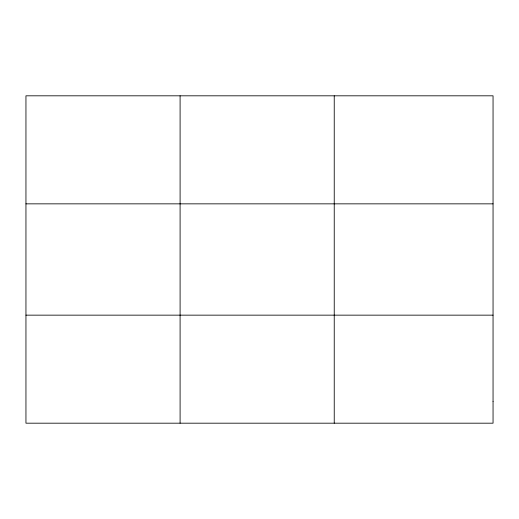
<?xml version="1.0" encoding="UTF-8"?>
<svg xmlns="http://www.w3.org/2000/svg" width="519" height="519" viewBox="0 0 519 519"><rect width="100%" height="100%" fill="white"/><g stroke="black" fill="none" stroke-linecap="round" stroke-linejoin="round"><path stroke-width="0.78" d="M180.093 423.186L180.093 95.814M334.236 423.186L334.236 95.814M25.95 203.85L493.05 203.85M25.95 315.15L493.05 315.15M493.05 401.576L493.05 423.186L25.95 423.186L25.95 95.814L493.05 95.814L493.05 401.576"/></g></svg>
